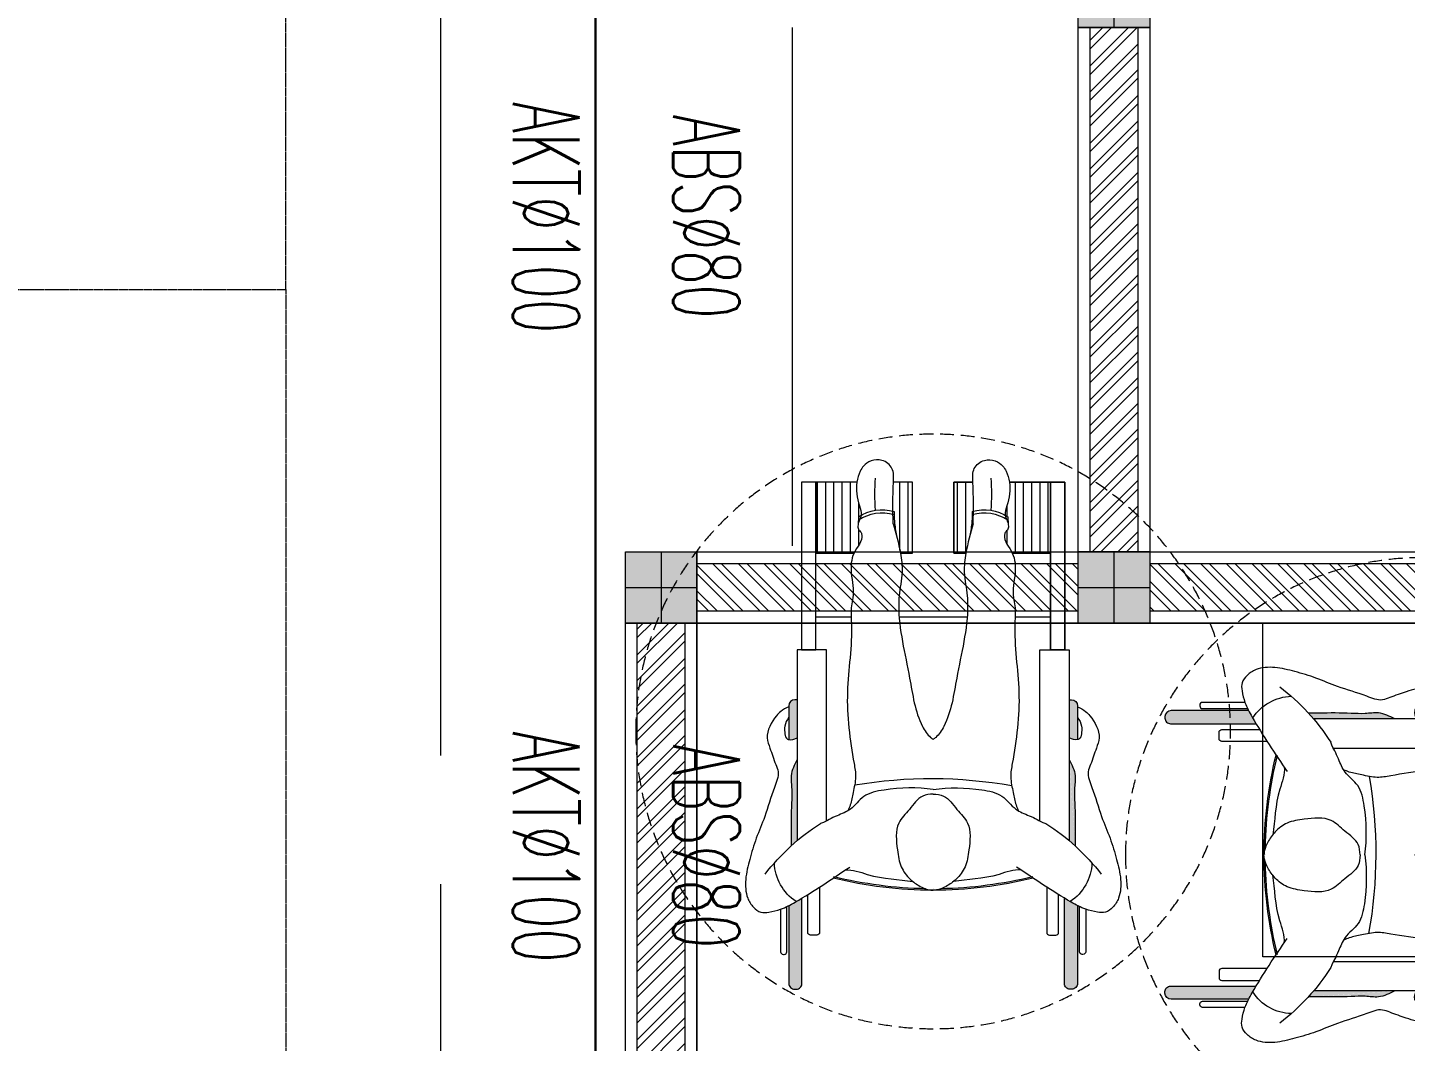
# Model space of a CAD drawing. Header units: millimetres. Extents: x -280308 to 6402717, y -14 to 2073074.
# Drawn here: x -23309 to -20418, y 480521 to 482648 of the extents above; entities that cross this region are included whole.
import ezdxf
from ezdxf.enums import TextEntityAlignment as Align

# ---------------------------------------------------------------- set-up
doc = ezdxf.new("R2010")
doc.units = ezdxf.units.MM
for name, pattern in [('ACAD_ISO08W100', [36, 24, -3, 6, -3]), ('DASHED2', [0.375, 0.25, -0.125]), ('Default', [0])]:
    doc.linetypes.add(name, pattern=pattern)
doc.layers.get('0').update_dxf_attribs({"lineweight": 0})
for name, color, linetype, lineweight, true_color in [('-P-ABK', 7, 'Continuous', 30, 0x05ffff), ('A-FILL-1', 7, 'Continuous', 0, 0x454545), ('A-FILL-4', 9, 'Continuous', 0, 0x808080), ('P-AKT', 7, 'Continuous', 30, 0xfe0101)]:
    doc.layers.add(name, color=color, linetype=linetype, lineweight=lineweight, true_color=true_color)
for name, color, linetype, lineweight in [('A-ALINE-1', 91, 'Continuous', 20), ('A-ALINE-3', 111, 'Continuous', 15), ('A-ALINE-6', 117, 'Continuous', 9), ('A-ANNOTATION', 144, 'Continuous', 0), ('A-FURN-EQPM', 177, 'Continuous', 0)]:
    doc.layers.add(name, color=color, linetype=linetype, lineweight=lineweight)
doc.layers.add('A-TEXT', color=254, linetype='Continuous')
doc.layers.add('Teks-PL', color=7, linetype='Default', true_color=0xff0a0a)
doc.styles.add('RS', font='ROMANS.SHX', dxfattribs={"width": 0.8})
doc.styles.get("Standard").update_dxf_attribs({"font": 'arial.ttf'})

# ---------------------------------------------------------------- blocks, each defined once
blk = doc.blocks.new('A$Ccf87384a')
blk.add_wipeout([(-75, 74.99999999999909), (75.00000000002728, 74.99999999999909), (75.00000000002728, -75), (-75, -75)])
blk.add_wipeout([(-74.99999999999818, -74.99999999999974), (-74.99999999999818, 75.00000000000753), (75, 75.00000000000756), (75, -74.99999999999972)])
at = {"layer": 'A-FILL-1', "ltscale": 0.25}
h = blk.add_hatch(color=256, dxfattribs=at)
h.dxf.hatch_style = 1
h.paths.add_polyline_path([(-75, -75), (-75, 75), (75, 75), (75, -75)])
at = {"layer": 'A-ALINE-1'}
blk.add_lwpolyline([(-75, -75), (-75, 75), (75, 75), (75, -75)], close=True, dxfattribs=at)
at = {"layer": 'A-FILL-1', "ltscale": 0.25}
for p, q in [((0, 75), (0, -75)), ((-75, 0), (75, 0))]:
    blk.add_line(p, q, dxfattribs=at)
blk = doc.blocks.new('disable people')
at = {"layer": 'A-FILL-4'}
h = blk.add_hatch(color=256, dxfattribs=at)
edge = h.paths.add_edge_path()
edge.add_spline(control_points=[(-3.796474417917125, 4.952000308492416), (-3.760681164754715, 5.053013868617654), (-3.704158616363202, 5.157722778494588), (-3.734610711559071, 5.255821520916697)], knot_values=[0.9037914775148974, 0.9037914775148974, 0.9037914775148974, 0.9037914775337845, 1.21384703267489, 1.21384703267489, 1.21384703267489, 1.213847032693339], degree=3, periodic=0)
edge.add_line((-3.734610711562709, 5.255821520934205), (-4.964782523813881, 5.255821520934205))
edge.add_arc((-4.964782523813483, 5.035821520934178), 0.2200000000000129, 89.99999999999999, 179.9999999999926)
edge.add_line((-5.184782523814647, 5.035821520934178), (-5.184782523814647, 4.952000308504779))
edge.add_line((-5.184782523814647, 4.952000308504921), (-3.796474417913829, 4.952000308504921))
edge = h.paths.add_edge_path()
edge.add_spline(control_points=[(0.1341749100720335, 5.166089496497762), (-0.07234800000333053, 5.166001675629786), (-0.553623694469934, 5.165540411955988), (-1.20498952116759, 5.174735433441811), (-1.923735004729679, 5.122992935595903), (-2.472725316985816, 5.224835962467296), (-2.818046584459807, 5.044581019589032), (-3.008957661264503, 4.952000308504921)], knot_values=[0.4124965523283914, 0.4124965523283914, 0.4124965523283914, 0.4124965523283914, 0.6874227009135008, 1.856497828568305, 2.363121600141893, 2.852056937546859, 3.479819935797773, 3.479819935797798, 3.479819935797798, 3.479819935797798], degree=3, periodic=0)
edge.add_line((-3.008957661264503, 4.952000308504921), (-0.05374037849282143, 4.952000308504893))
edge.add_arc((6.001229472374689, -0.1731919023486626), 7.932859200384009, 137.696407415366, 139.7539587547804, ccw=False)
edge = h.paths.add_edge_path()
edge.add_line((5.131749954041879, 5.255821520934205), (2.308872463095783, 5.255821520934205))
edge.add_spline(control_points=[(2.308872463096122, 5.255821520934205), (2.267732188407535, 5.17631198661752), (2.17731957034448, 5.015793417558143), (2.084681671298313, 4.857544409941738), (2.036732091110025, 4.777055949464057)], knot_values=[9.278145445618577, 9.278145445618577, 9.278145445618577, 9.278145445618577, 9.545772737748978, 9.82631843046447, 9.82631843046447, 9.82631843046447, 9.82631843046447], degree=3, periodic=0)
edge.add_line((2.036732091110025, 4.777055949464057), (5.151749954040608, 4.777055949464028))
edge.add_arc((5.151749954042316, 4.977055949464102), 0.1999999999999886, 270, 360)
edge.add_line((5.351749954041225, 4.977055949464102), (5.351749954041168, 5.035821520934263))
edge.add_arc((5.131749954041879, 5.035821520934178), 0.2200000000000118, 7.404331298447066e-12, 89.99999999999999)
edge = h.paths.add_edge_path()
edge.add_spline(control_points=[(-3.734610711559071, -5.255821520915617), (-3.704158616363202, -5.157722778493792), (-3.760681164754715, -5.053013868616347), (-3.796474417917125, -4.952000308491563)], knot_values=[0.9037914775148975, 0.9037914775333468, 0.9037914775333468, 0.9037914775333468, 1.213847032674452, 1.213847032693339, 1.213847032693339, 1.213847032693339], degree=3, periodic=0)
edge.add_line((-3.796474417911668, -4.952000308503841), (-5.184782523812599, -4.952000308503841))
edge.add_line((-5.184782523814647, -4.952000308503841), (-5.18478252381459, -5.035821520933212))
edge.add_arc((-4.964782523813483, -5.035821520933098), 0.2200000000000129, 180, 270)
edge.add_line((-4.964782523813483, -5.255821520933125), (-3.734610711562426, -5.255821520933125))
edge = h.paths.add_edge_path()
edge.add_line((-0.05374037849287561, -4.952000308503841), (-3.008957661264615, -4.952000308503841))
edge.add_spline(control_points=[(-3.008957661264503, -4.952000308503841), (-2.818046584459807, -5.044581019588179), (-2.472725316985816, -5.224835962466216), (-1.923735004729679, -5.12299293559505), (-1.20498952116759, -5.174735433440958), (-0.553623694469934, -5.165540411954737), (-0.07234800000333053, -5.166001675628706), (0.1341749100720335, -5.166089496496454)], knot_values=[0.4124965523283917, 0.4124965523283917, 0.4124965523283917, 0.4124965523284174, 1.040259550579332, 1.529194887984297, 2.035818659557886, 3.204893787212689, 3.479819935797799, 3.479819935797799, 3.479819935797799, 3.479819935797799], degree=3, periodic=0)
edge.add_arc((6.001229472376508, 0.1731919023482078), 7.93285920038395, 220.2460412452068, 222.3035925846204, ccw=False)
edge = h.paths.add_edge_path()
edge.add_arc((5.151749954042316, -4.977055949463022), 0.1999999999999886, 0, 89.99999999999999)
edge.add_line((5.151749954042316, -4.777055949462977), (2.03673209111179, -4.777055949463005))
edge.add_spline(control_points=[(2.036732091110025, -4.777055949462977), (2.084681671298313, -4.857544409940431), (2.232165906039882, -5.109484857939435), (2.374009886807471, -5.367177794302108), (2.440898637138162, -5.551188368630221)], knot_values=[8.953599230115874, 8.953599230115874, 8.953599230115874, 8.953599230115874, 9.234144922831332, 9.82631843046441, 9.826318430464434, 9.826318430464434, 9.826318430464434], degree=3, periodic=0)
edge.add_arc((0.7053364612966107, -4.04279776307277), 1.733346163484878, 327.02309260736433, 327.0237538441636, ccw=False)
edge.add_spline(control_points=[(2.036732091110025, -4.777055949462977), (2.084681671298313, -4.857544409940431), (2.232165906039882, -5.109484857939435), (2.374009886807471, -5.367177794302108), (2.440898637138162, -5.551188368630221)], knot_values=[8.953599230115874, 8.953599230115874, 8.953599230115874, 8.953599230115874, 9.234144922831332, 9.82631843046441, 9.826318430464434, 9.826318430464434, 9.826318430464434], degree=3, periodic=0)
edge.add_line((2.308799040582016, -5.255821520933125), (5.131749954041821, -5.255821520933154))
edge.add_arc((5.131749954041879, -5.035821520933098), 0.2200000000000118, 270, 359.9999999999482)
edge.add_line((5.351749954041225, -5.035821520933325), (5.351749954041281, -4.977055949462965))
h = blk.add_hatch(dxfattribs=at)
h.set_pattern_fill('_USER', color=256, scale=0.2999999999999999, style=0, pattern_type=0)
h.set_pattern_definition([(360, (-5.456968210637569e-12, -2.842170943040401e-13), (7.395570986446986e-32, 0.3), [])])
edge = h.paths.add_edge_path()
edge.add_spline(control_points=[(-11.84368881340561, 2.723015967266292), (-11.80630735148043, 2.722610891474005), (-11.70819034366286, 2.721547668618996), (-11.61031172560615, 2.728856529663688), (-11.54972374569115, 2.733380797935752)], knot_values=[0, 0, 0, 0, 0.1121097829463906, 0.2942601996699649, 0.2942601996699649, 0.2942601996699649, 0.2942601996699649], degree=3, periodic=0)
edge.add_spline(control_points=[(-11.54972374569115, 2.733380797935752), (-11.53484815880256, 2.736247567797591), (-11.47003685719392, 2.745536439978423), (-11.36826084976747, 2.72479947738816), (-11.306672703613, 2.6447510459368), (-11.24782621166378, 2.610484695002697), (-10.96949606972703, 2.549332237655335), (-10.74909445872436, 2.772073311572058), (-10.5228854389261, 2.880681640590865)], knot_values=[5.436664725832285, 5.436664725832285, 5.436664725832285, 5.436664725832285, 5.482184118797054, 5.63248936469224, 5.71609653018408, 5.778112604277349, 5.832864719823681, 6.558060987042688, 6.558060987042688, 6.558060987042688, 6.558060987042688], degree=3, periodic=0)
edge.add_line((-10.5228854389261, 2.880681640590865), (-10.52288543892609, 4.274822013010747))
edge.add_line((-10.5228854389261, 4.274822013010635), (-13.10916806575664, 4.274822013010636))
edge.add_line((-13.10916806575733, 4.274822013010635), (-13.10916806575733, 2.778481744722516))
edge.add_spline(control_points=[(-13.10916806575733, 2.778481744722512), (-12.82295144472664, 2.822346398972513), (-12.41668017873963, 2.754237778142112), (-12.01270156310056, 2.608782090787145), (-11.9026220646665, 2.624670677752874)], knot_values=[3.85022029909312, 3.850220299093444, 3.850220299093444, 3.850220299093444, 4.723214524291371, 5.067106132655391, 5.067106132655391, 5.067106132655391, 5.067106132688122], degree=3, periodic=0)
edge.add_arc((-10.49828518709546, 1.8499546098883), 1.603853812364077, 147.0195933812169, 151.1162485193678, ccw=False)
edge = h.paths.add_edge_path()
edge.add_spline(control_points=[(-11.10131507691221, 1.321645051041912), (-11.26820317942656, 1.353449058260139), (-11.54271718581731, 1.405746173674288), (-11.85950975244123, 1.421612261374548), (-12.00627843078473, 1.420929790504033), (-12.04364457507836, 1.420756038819889)], knot_values=[0, 0, 0, 0, 0.5089906555588182, 0.8372314890067583, 0.9493412719532057, 0.9493412719532057, 0.9493412719532057, 0.9493412719532057], degree=3, periodic=0)
edge.add_arc((-10.49828518709546, 1.8499546098883), 1.603853812364076, 193.9046284335562, 195.5217729613365, ccw=False)
edge.add_spline(control_points=[(-12.05514138739818, 1.464538181836133), (-12.39829801821179, 1.46764695568163), (-12.74615257863297, 1.465605107812507), (-13.10916806575915, 1.44694142760477)], knot_values=[0.4692719010675678, 0.4692719010675678, 0.4692719010675678, 0.4692719010675678, 1.51441113184759, 1.514411131847849, 1.514411131847849, 1.514411131847849], degree=3, periodic=0)
edge.add_line((-13.10916806575733, 1.44694142760477), (-13.10916806575733, 0.7534304279870407))
edge.add_line((-13.10916806575733, 0.7534304279870412), (-10.52288543892678, 0.7534304279870412))
edge.add_line((-10.5228854389261, 0.7534304279870412), (-10.5228854389261, 1.191359744353121))
edge.add_spline(control_points=[(-10.5228854389261, 1.191359744352894), (-10.71802839497832, 1.226449273625576), (-10.91033044466531, 1.271692798998856), (-11.10131507691221, 1.321645051041912)], knot_values=[0.5122589669724955, 0.5122589669724955, 0.5122589669724955, 0.5122589669753015, 1.104645887850228, 1.104645887850228, 1.104645887850228, 1.104645887850228], degree=3, periodic=0)
h = blk.add_hatch(dxfattribs=at)
h.set_pattern_fill('_USER', color=256, scale=0.2999999999999999, style=0, pattern_type=0)
h.set_pattern_definition([(360, (-5.456968210637569e-12, 1.13686837721616e-12), (-7.347638122947742e-17, -0.2999999999999999), [])])
edge = h.paths.add_edge_path()
edge.add_spline(control_points=[(-11.84368881340561, -2.723015967265212), (-11.80630735148043, -2.722610891472925), (-11.70819034366286, -2.721547668617916), (-11.61031172560615, -2.728856529662664), (-11.54972374569115, -2.733380797934899)], knot_values=[0, 0, 0, 0, 0.1121097829463906, 0.2942601996699649, 0.2942601996699649, 0.2942601996699649, 0.2942601996699649], degree=3, periodic=0)
edge.add_spline(control_points=[(-11.54972374569115, -2.733380797934899), (-11.53484815880256, -2.736247567796511), (-11.47003685719392, -2.745536439977116), (-11.36826084976747, -2.72479947738708), (-11.306672703613, -2.644751045935948), (-11.24782621166378, -2.610484695001844), (-10.96949606972703, -2.549332237654482), (-10.74909445872436, -2.772073311571205), (-10.5228854389261, -2.880681640589785)], knot_values=[5.436664725832285, 5.436664725832285, 5.436664725832285, 5.436664725832285, 5.482184118797054, 5.63248936469224, 5.71609653018408, 5.778112604277349, 5.832864719823681, 6.558060987042688, 6.558060987042688, 6.558060987042688, 6.558060987042688], degree=3, periodic=0)
edge.add_line((-10.5228854389261, -2.880681640589785), (-10.52288543892609, -4.274822013009667))
edge.add_line((-10.5228854389261, -4.274822013009555), (-13.10916806575664, -4.274822013009555))
edge.add_line((-13.10916806575733, -4.274822013009555), (-13.10916806575733, -2.778481744721437))
edge.add_spline(control_points=[(-13.10916806575733, -2.778481744721432), (-12.82295144472664, -2.822346398971661), (-12.41668017873963, -2.754237778141317), (-12.01270156310056, -2.608782090786292), (-11.9026220646665, -2.624670677752022)], knot_values=[3.85022029909312, 3.850220299093444, 3.850220299093444, 3.850220299093444, 4.723214524291371, 5.067106132655391, 5.067106132655391, 5.067106132655391, 5.067106132688122], degree=3, periodic=0)
edge.add_arc((-10.49828518709546, -1.849954609887163), 1.603853812364077, 208.8837514806322, 212.9804066187831)
edge = h.paths.add_edge_path()
edge.add_spline(control_points=[(-11.10131507691221, -1.321645051040832), (-11.26820317942656, -1.353449058259002), (-11.54271718581731, -1.405746173672924), (-11.85950975244123, -1.421612261373639), (-12.00627843078473, -1.420929790502896), (-12.04364457507836, -1.420756038818865)], knot_values=[0, 0, 0, 0, 0.5089906555588182, 0.8372314890067583, 0.9493412719532057, 0.9493412719532057, 0.9493412719532057, 0.9493412719532057], degree=3, periodic=0)
edge.add_arc((-10.49828518709546, -1.849954609887163), 1.603853812364076, 164.4782270386635, 166.0953715664438)
edge.add_spline(control_points=[(-12.05514138739818, -1.464538181834996), (-12.39829801821179, -1.467646955680721), (-12.74615257863297, -1.465605107811598), (-13.10916806575915, -1.446941427603633)], knot_values=[0.4692719010675678, 0.4692719010675678, 0.4692719010675678, 0.4692719010675678, 1.51441113184759, 1.514411131847849, 1.514411131847849, 1.514411131847849], degree=3, periodic=0)
edge.add_line((-13.10916806575733, -1.446941427603633), (-13.10916806575733, -0.753430427985904))
edge.add_line((-13.10916806575733, -0.7534304279861885), (-10.52288543892678, -0.7534304279861892))
edge.add_line((-10.5228854389261, -0.7534304279861885), (-10.5228854389261, -1.191359744352268))
edge.add_spline(control_points=[(-10.5228854389261, -1.191359744351757), (-10.71802839497832, -1.226449273624439), (-10.91033044466531, -1.271692798997492), (-11.10131507691221, -1.321645051040832)], knot_values=[0.5122589669724955, 0.5122589669724955, 0.5122589669724955, 0.5122589669753015, 1.104645887850228, 1.104645887850228, 1.104645887850228, 1.104645887850228], degree=3, periodic=0)
for p, q in [((-8.202746146980644, 4.274822013010635), (-8.202746146980644, 2.985387214360799)), ((-8.202746146980644, 1.237720448978507), (-8.202746146980644, -1.23772044897737)), ((-8.202746146980644, -2.985387214359719), (-8.202746146980644, -4.274822013009555))]:
    blk.add_line(p, q, dxfattribs=at)
for points in [[(2.4408986371418, 5.551188368631301), (3.985710528006166, 5.551188368631301, -0.414213562373095), (4.085710528004711, 5.451188368631392), (4.085710528004711, 5.426046132553836, -0.414213562373095), (3.985710528006166, 5.326046132553756), (2.344216868157673, 5.326046132553756)], [(-5.184782523807371, 4.952000308504921), (-5.184782523807371, 5.035821520934178, -0.414213562373095), (-4.964782523809845, 5.255821520934205), (-3.734610711555433, 5.255821520934205)], [(2.30887246309976, 5.255821520934205), (5.131749954045517, 5.255821520934205, -0.4142135623730981), (5.351749954046682, 5.035821520934178), (5.351749954046682, 4.977055949464102, -0.414213562373095), (5.151749954045954, 4.777055949464057), (2.036706903287268, 4.777055949464057)], [(1.636438218787589, 4.132746635153126), (3.282262380906104, 4.132746635153126, 0.4142135623730451), (3.382262380908287, 4.232746635153262), (3.382262380908287, 4.465441665068283, 0.414213562373095), (3.282262380906104, 4.56544166506842), (1.908734547932909, 4.565441665068136)], [(1.636438218787589, -4.13274663515341), (3.282262380906104, -4.13274663515341, -0.4142135623730451), (3.382262380908287, -4.232746635153546), (3.382262380908287, -4.465441665068795, -0.414213562373095), (3.282262380906104, -4.565441665068704), (1.908734547932909, -4.565441665068477)], [(-5.184782523807371, -4.952000308503841), (-5.184782523807371, -5.035821520933098, 0.414213562373095), (-4.964782523809845, -5.255821520933125), (-3.734610711555433, -5.255821520933125)], [(2.308877528723315, -5.255821520933125), (5.131749954045517, -5.255821520933125, 0.4142135623730981), (5.351749954046682, -5.035821520933098), (5.351749954046682, -4.977055949463022, 0.414213562373095), (5.151749954045954, -4.777055949462977), (2.036706903287268, -4.777055949462977)], [(2.4408986371418, -5.551188368630221), (3.985710528006166, -5.551188368630221, 0.414213562373095), (4.085710528004711, -5.451188368630312), (4.085710528004711, -5.426046132552813, 0.414213562373095), (3.985710528006166, -5.326046132552904), (2.344216868157673, -5.326046132552904)]]:
    blk.add_lwpolyline(points, format="xyb", dxfattribs=at)
for points in [[(-13.10916806575187, 4.795772278258937), (-7.007824699383491, 4.795772278258937), (-7.007824699383491, 4.274822013010635), (-13.10916806575187, 4.274822013010635)], [(-13.10916806575187, -4.274822013009555), (-7.007824699383491, -4.274822013009555), (-7.007824699383491, -4.795772278257857), (-13.10916806575187, -4.795772278257857)], [(-13.10916806575187, -4.79577227825763), (-7.007824699383491, -4.79577227825763), (-7.007824699383491, -4.274822013009555), (-13.10916806575187, -4.274822013009555)]]:
    blk.add_lwpolyline(points, close=True, dxfattribs=at)
for points in [[(-0.7716928118115902, 3.881550911005661), (-7.007824699383491, 3.881550911005661), (-7.007824699383491, 4.952000308504921), (-0.05374037848923763, 4.952000308504921)], [(-13.10916806575187, 2.778481744728197), (-13.10916806575187, 4.274822013010635), (-10.52288543892246, 4.274822013010635), (-10.52288543892246, 2.880681640590865)], [(-10.52288543892246, 1.191359744319243), (-10.52288543892246, 0.7534304279870412), (-13.10916806575187, 0.7534304279870412), (-13.10916806575187, 1.446941427605225)], [(-13.10916806575187, -1.446941427604088), (-13.10916806575187, -0.7534304279861885), (-10.52288543892246, -0.7534304279861885), (-10.52288543892246, -1.191359744318333)], [(-10.52288543892246, -1.191359744318333), (-10.52288543892246, -0.7534304279861885), (-13.10916806575187, -0.7534304279861885), (-13.10916806575187, -1.446941427604088)], [(-10.52288543892246, -2.880681640589557), (-10.52288543892246, -4.274822013009555), (-13.10916806575187, -4.274822013009555), (-13.10916806575187, -2.778481744727117)], [(-13.10916806575187, -2.778481744727117), (-13.10916806575187, -4.274822013009555), (-10.52288543892246, -4.274822013009555), (-10.52288543892246, -2.880681640589557)], [(-0.7716928118115902, -3.881550911004581), (-7.007824699383491, -3.881550911004581), (-7.007824699383491, -4.952000308503841), (-0.05374037848741864, -4.952000308503841)]]:
    blk.add_lwpolyline(points, dxfattribs=at)
at = {"layer": 'A-FILL-4', "linetype": 'DASHED2', "ltscale": 2}
blk.add_circle((-4.032044972002041, 5.684341886080801e-13), 10.82285678946162, dxfattribs=at)
at = {"layer": 'A-FILL-4'}
for centre, radius, start, end in [((6.001229472381965, -0.1731919023484352), 7.932859200384001, 127.5204071296238, 147.4062370725861), ((0.7053364602925285, 4.042797764629086), 1.733346163484867, 32.98970642474525, 88.42289004785182), ((-13.74668270498478, -0.04341019569847049), 15.44764756680718, 1.182090759333106, 13.72631994225427), ((-13.74668270498478, -0.04341019569847049), 15.49764756680718, 0.1604904385792841, 13.72631994225427), ((-10.49828518709, 1.8499546098883), 1.603853812364076, 147.0195933826843, 195.5217729614681), ((-10.38617540414452, 1.8499546098883), 1.603853812364076, 147.0195933826843, 195.5217729614681), ((14.27937685350298, 0.06775199395133313), 16.59864857667759, 170.3286188685546, 190.1626872323025), ((-12.69504205342673, -4.606921862426645), 6.728132541871835, 84.78551859402995, 94.76708404660036), ((-13.74668270498114, 0.04341019570074423), 15.44764756680434, 346.2736800577457, 358.8179092406669), ((-13.74668270498114, 0.04341019570074423), 15.49764756680435, 346.2736800577457, 359.8395095614207), ((-13.74668270498478, -0.04341019569847049), 15.44764756680718, 0.1604904385792841, 0.1610099051522045), ((-10.49828518709, -1.849954609887163), 1.603853812364076, 164.4782270385319, 212.9804066173157), ((-10.38617540414452, -1.849954609887163), 1.603853812364076, 164.4782270385319, 212.9804066173157), ((-12.69504205342673, 4.606921862427726), 6.728132541871835, 265.2329159533996, 275.2144814059701), ((6.001229472381965, 0.1731919023497994), 7.932859200384001, 212.5937629274139, 232.4795928703763), ((0.7053364602925285, -4.042797764628233), 1.733346163484867, 271.5771099521482, 327.0102935752548)]:
    blk.add_arc(centre, radius, start, end, dxfattribs=at)
for points in [[(-4.92346149860532, 5.255821520934205), (-4.763444462907501, 5.548488725255311), (-4.598746377016141, 5.706342594715352), (-3.795142421198761, 6.036484532325346), (-3.426854836276107, 5.940611925619805), (-2.83078820989067, 5.728755613769636), (-2.566758833625499, 5.644812886039915), (-1.990014397371851, 5.77694535444266), (-0.9296119438040478, 6.130492836126223), (-0.1419316975516267, 6.437829670206156), (0.6264580426013708, 6.674788378109497), (1.355821926739736, 6.821824205640951), (2.03613892919202, 6.747111713511686), (2.366979790260302, 6.535991856629323), (2.546758790460444, 6.270681361221932), (2.546758790460444, 5.977235520005024), (2.4408986371418, 5.551188368631301), (2.178919851432511, 5.020117206751138), (1.563051972347239, 4.019382088696602), (0.9042720964644104, 3.036488685107713)], [(-11.59479933503098, 1.458273844522409), (-13.10916806575187, 1.44694142760477), (-13.60667026066403, 1.498036116953244), (-13.89975817351478, 1.866144042570795), (-13.88104616483179, 2.260011965725369), (-13.6895420801302, 2.538489094402166), (-13.51049322462313, 2.652381983495161), (-13.10916806575187, 2.778481744722512), (-12.24121315577941, 2.684816428400097), (-11.9026220646283, 2.624670677757422), (-11.6864549030779, 2.695858412372388), (-11.58829313107708, 2.724656443567028), (-11.50436550326049, 2.739278829181558), (-11.35904478900738, 2.70089189191475), (-11.29807203763994, 2.643686282815679), (-11.24447784318909, 2.612482825203188), (-11.19131079044928, 2.599403885649735), (-10.52288543892246, 2.880681640590865), (-9.794960447152334, 2.978637757924389), (-8.898797660205673, 2.922233265498733), (-8.608041948751634, 2.974222485651126), (-7.978096220525913, 2.974222485651126), (-5.459508429310517, 3.120158817032916), (-2.862528005884087, 2.87969555159134), (-2.371240473639773, 2.822748566114569), (-1.807424389844527, 2.913683812752424), (-1.35487122052109, 3.017778437834522), (-1.14944398208354, 3.098118711132884)], [(-11.84368881339833, 2.723015967266292), (-11.73157903045285, 2.723015967266292), (-11.5497237456857, 2.733380797935752)], [(-12.0436445750729, 1.420756038819889), (-11.93153479212742, 1.420756038819889), (-11.6037811244496, 1.402879292288389), (-11.10095268296573, 1.321575989310304)], [(-11.59479933503098, 1.458273844522409), (-10.52288543892246, 1.191359744353122), (-9.83083267098118, 1.132548455971346), (-8.963526649984487, 1.24073196201698), (-8.6391886196634, 1.25427512685269), (-5.976700821847771, 0.8565910165420973), (-4.215992548008217, 0.3886604790008619), (-3.813472225867372, 0.09260624280796037), (-3.74400946284004, 6.821210263296962e-13)], [(-1.752623687929372, 6.821210263296962e-13), (-1.679207983477681, 0.3788307068211338), (-1.194287836962758, 0.8637508533374785), (-0.6959840598392475, 1.251223035229941), (0.2821704783109453, 1.301328029997421), (0.9016085141356598, 1.159748884299916), (1.342330865873009, 0.8397630039512478), (1.609774513437515, 0.4677343058569932), (1.7303854847396, 0.1585836488836776), (1.750904063925191, 6.821210263296962e-13)], [(-11.59479933503098, -1.458273844521273), (-10.52288543892246, -1.191359744351985), (-9.83083267098118, -1.132548455970209), (-8.963526649984487, -1.240731962016071), (-8.6391886196634, -1.25427512685178), (-5.976700821847771, -0.8565910165411879), (-4.215992548008217, -0.3886604789997818), (-3.813472225867372, -0.0926062428068235), (-3.74400946284004, 6.821210263296962e-13)], [(-1.752623687929372, 6.821210263296962e-13), (-1.679207983477681, -0.3788307068202812), (-1.194287836962758, -0.8637508533363416), (-0.6959840598392475, -1.251223035229032), (0.2821704783109453, -1.301328029996512), (0.9016085141356598, -1.159748884299006), (1.342330865873009, -0.8397630039503383), (1.609774513437515, -0.4677343058559131), (1.7303854847396, -0.1585836488827681), (1.750904063925191, 6.821210263296962e-13)], [(-11.59479933503098, -1.458273844521273), (-13.10916806575187, -1.446941427603633), (-13.60667026066403, -1.498036116952335), (-13.89975817351478, -1.866144042569658), (-13.88104616483179, -2.260011965724061), (-13.6895420801302, -2.538489094401086), (-13.51049322462313, -2.652381983494308), (-13.10916806575187, -2.778481744721432), (-12.24121315577941, -2.684816428398847), (-11.9026220646283, -2.624670677756342), (-11.6864549030779, -2.695858412371138), (-11.58829313107708, -2.724656443566175), (-11.50436550326049, -2.739278829180478), (-11.35904478900738, -2.700891891913727), (-11.29807203763994, -2.643686282814599), (-11.24447784318909, -2.612482825202108), (-11.19131079044928, -2.599403885648883), (-10.52288543892246, -2.880681640589557), (-9.794960447152334, -2.978637757923536), (-8.898797660205673, -2.922233265497709), (-8.608041948751634, -2.974222485650046), (-7.978096220525913, -2.974222485650046), (-5.459508429310517, -3.120158817032063), (-2.862528005884087, -2.87969555159026), (-2.371240473639773, -2.822748566113489), (-1.807424389844527, -2.913683812751572), (-1.35487122052109, -3.017778437833442), (-1.14944398208354, -3.098118711131576)], [(-12.0436445750729, -1.420756038818865), (-11.93153479212742, -1.420756038818865), (-11.6037811244496, -1.402879292287309), (-11.10095268296573, -1.321575989309224)], [(-11.84368881339833, -2.723015967265212), (-11.73157903045285, -2.723015967265212), (-11.5497237456857, -2.733380797934899)], [(-4.92346149860532, -5.255821520933125), (-4.763444462907501, -5.548488725254231), (-4.598746377016141, -5.706342594714272), (-3.795142421198761, -6.03648453232455), (-3.426854836276107, -5.940611925618725), (-2.83078820989067, -5.728755613768556), (-2.566758833625499, -5.644812886039119), (-1.990014397371851, -5.776945354441352), (-0.9296119438040478, -6.130492836125143), (-0.1419316975516267, -6.437829670204849), (0.6264580426013708, -6.674788378108417), (1.355821926739736, -6.821824205640098), (2.03613892919202, -6.747111713510606), (2.366979790260302, -6.535991856628527), (2.546758790460444, -6.270681361220852), (2.546758790460444, -5.977235520003944), (2.4408986371418, -5.551188368630221), (2.178919851432511, -5.020117206750058), (1.563051972347239, -4.019382088695522), (0.9042720964644104, -3.03648868510669)]]:
    blk.add_spline(points, degree=3, dxfattribs=at)
for points, knots in [([(-4.55304981617337, 5.255821520934205), (-4.44408765272965, 5.319476199870394), (-4.271124962240719, 5.420519389388119), (-4.005306797280355, 5.400308982167644), (-3.806213152574855, 5.38846130049177), (-3.685750421065677, 5.19182424979499), (-3.76068116474562, 5.053013868623566), (-3.796474417913487, 4.952000308492416)], [0, 0, 0, 0, 0.3643785654112465, 0.5784016675004325, 0.8028129588361705, 0.9037914775148975, 1.213847032674452, 1.213847032693339, 1.213847032693339, 1.213847032693339]), ([(-3.008957661259046, 4.952000308504921), (-2.81804658445617, 5.044581019589032), (-2.472725316982178, 5.224835962467296), (-1.923735004726041, 5.122992935595903), (-1.204989521160314, 5.174735433441811), (-0.553623694466296, 5.165540411955988), (-0.07234799999605457, 5.166001675629786), (0.1341749100756715, 5.166089496497762)], [0.4124965523283917, 0.4124965523283917, 0.4124965523283917, 0.4124965523284174, 1.040259550579332, 1.529194887984297, 2.035818659557886, 3.204893787212689, 3.479819935797799, 3.479819935797799, 3.479819935797799, 3.479819935797799]), ([(-1.917630208828996, 6.821210263296962e-13), (-2.002951065873276, 0.5861983700835935), (-1.984904643773916, 1.423382585758645), (-1.754530612099188, 2.56520043551518), (-1.180960578692975, 2.932423450644592), (-0.9940378273913666, 3.432979146506568), (-0.8299030799516913, 3.791739230981875), (-0.731230450748626, 3.941771400581729), (-0.6822919925580209, 4.100073350454295)], [0, 0, 0, 0, 1.791248952052102, 2.558187510465277, 3.251589097511465, 3.791340900402426, 4.122046679619813, 4.432598645382432, 4.432598645382432, 4.432598645382432, 4.432598645382432]), ([(1.01444285360958, 3.198577945729312), (0.9780577476449253, 2.936577535408787), (1.364929918432608, 2.00547676408587), (1.340956575120799, 1.259444682176991), (1.433033113185957, 0.7354493184784587)], [7.41058440054706, 7.41058440054706, 7.41058440054706, 7.41058440054706, 8.083990264019953, 9.6731938569707, 9.6731938569707, 9.6731938569707, 9.6731938569707]), ([(-1.917630208828996, 6.821210263296962e-13), (-2.002951065873276, -0.5861983700827409), (-1.984904643773916, -1.423382585757508), (-1.771231884324152, -2.529998986766998), (-1.180960578692975, -2.932423450643739), (-0.9940378273913666, -3.432979146505261), (-0.8299030799516913, -3.791739230980795), (-0.731230450748626, -3.941771400580421), (-0.6822919925580209, -4.100073350453215)], [0, 0, 0, 0, 1.791248952052102, 2.558187510465277, 3.251589097511465, 3.791340900402426, 4.122046679619813, 4.432598645382432, 4.432598645382432, 4.432598645382432, 4.432598645382432]), ([(1.01444285360958, -3.198577945728232), (0.9780577476449253, -2.93657753540748), (1.364929918432608, -2.005476764084506), (1.340956575120799, -1.259444682175911), (1.433033113185957, -0.7354493184776061)], [7.41058440054706, 7.41058440054706, 7.41058440054706, 7.41058440054706, 8.083990264019953, 9.6731938569707, 9.6731938569707, 9.6731938569707, 9.6731938569707]), ([(-4.55304981617337, -5.255821520933125), (-4.44408765272965, -5.319476199869598), (-4.271124962240719, -5.420519389387266), (-4.005306797280355, -5.400308982166791), (-3.806213152574855, -5.388461300490746), (-3.685750421065677, -5.19182424979391), (-3.76068116474562, -5.053013868622486), (-3.796474417913487, -4.952000308491563)], [0, 0, 0, 0, 0.3643785654112465, 0.5784016675004325, 0.8028129588361705, 0.9037914775148975, 1.213847032674452, 1.213847032693339, 1.213847032693339, 1.213847032693339]), ([(-3.008957661259046, -4.952000308503841), (-2.81804658445617, -5.044581019588179), (-2.472725316982178, -5.224835962466216), (-1.923735004726041, -5.12299293559505), (-1.204989521160314, -5.174735433440958), (-0.553623694466296, -5.165540411954737), (-0.07234799999605457, -5.166001675628706), (0.1341749100756715, -5.166089496496454)], [0.4124965523283917, 0.4124965523283917, 0.4124965523283917, 0.4124965523284174, 1.040259550579332, 1.529194887984297, 2.035818659557886, 3.204893787212689, 3.479819935797799, 3.479819935797799, 3.479819935797799, 3.479819935797799])]:
    blk.add_open_spline(points, degree=3, knots=knots, dxfattribs=at)
blk = doc.blocks.new('A$C286adef0')
at = {"layer": 'A-FILL-1', "ltscale": 0.25}
h = blk.add_hatch(dxfattribs=at)
h.set_pattern_fill('ANSI32', color=256, scale=4, angle=180)
h.set_pattern_definition([(225, (129613.479237064, -53639.12035217573), (26.94076836320746, -26.94076836320746), []), (225, (129595.518717064, -53639.12035217573), (26.94076836320746, -26.94076836320746), [])])
h.paths.add_polyline_path([(24935.29650776592, -18896.95888722973), (24935.29650776574, -17796.95888722898), (25035.29650776574, -17796.95888722898), (25035.29650776592, -18896.95888722973)])
h = blk.add_hatch(dxfattribs=at)
h.set_pattern_fill('ANSI32', color=256, scale=4, angle=180)
h.set_pattern_definition([(224.9999999999999, (128663.4792370637, -40218.70512058976), (26.94076836320746, -26.94076836320747), []), (224.9999999999999, (128645.5187170638, -40218.70512058976), (26.94076836320746, -26.94076836320747), [])])
h.paths.add_polyline_path([(23985.29650776536, -21196.95888722991), (23985.29650776536, -19046.95888722973), (24085.29650776536, -19046.95888722973), (24085.29650776536, -21196.95888722991)])
at = {"color": 0, "linetype": 'DASHED2', "lineweight": -2, "ltscale": 6}
for points in [[(19247.79650776577, -18346.95888722851), (23247.79650776577, -18346.95888722851), (23247.79650776577, -15496.95888722863), (19247.79650776577, -15496.95888722863)], [(19247.79650776577, -18346.95888722851), (23247.79650776577, -18346.95888722851), (23247.79650776577, -21196.95888722839), (19247.79650776577, -21196.95888722839)]]:
    blk.add_lwpolyline(points, close=True, dxfattribs=at)
at = {"layer": 'A-ALINE-3', "linetype": 'Continuous'}
for points in [[(24935.29650776592, -18896.95888722973), (24935.29650776574, -17796.95888722898), (25035.29650776574, -17796.95888722898), (25035.29650776592, -18896.95888722973)], [(23985.29650776536, -21196.95888722991), (23985.29650776536, -19046.95888722973), (24085.29650776536, -19046.95888722973), (24085.29650776536, -21196.95888722991)]]:
    blk.add_lwpolyline(points, close=True, dxfattribs=at)
at = {"layer": 'A-ALINE-6'}
blk.add_line((24310.29650776531, -17796.95888722816), (24310.29650776592, -18884.45888722537), dxfattribs=at)
for points in [[(24910.29650776592, -18896.95888722973), (24910.29650776574, -17796.95888722898), (25060.29650776574, -17796.95888722898), (25060.29650776592, -18896.95888722973)], [(23960.29650776536, -21196.95888722991), (23960.29650776536, -19046.95888722973), (24110.29650776536, -19046.95888722973), (24110.29650776536, -21196.95888722991)]]:
    blk.add_lwpolyline(points, close=True, dxfattribs=at)
at = {"color": 1, "xscale": -57.6453146154568, "yscale": 57.6453146154568, "zscale": 57.6453146154563}
blk.add_blockref('disable people', (25400.78195849662, -19533.24134281196), dxfattribs=at)
at = {"ltscale": 0.25}
for p in [(24985.29650776574, -17721.95888722898), (24035.29650776536, -18971.95888722973)]:
    blk.add_blockref('A$Ccf87384a', p, dxfattribs=at)
at = {"layer": 'A-FILL-1', "ltscale": 0.25}
h = blk.add_hatch(dxfattribs=at)
h.set_pattern_fill('ANSI32', color=256, scale=4, angle=270)
h.set_pattern_definition([(314.9999999999999, (45282.04274112551, 85656.22384206852), (26.94076836320747, 26.94076836320746), []), (314.9999999999999, (45282.04274112551, 85638.26332206855), (26.94076836320747, 26.94076836320746), [])])
h.paths.add_polyline_path([(25860.29650776536, -19021.95888722973), (24110.29650776536, -19021.95888722973), (24110.29650776536, -18921.95888722973), (25860.29650776536, -18921.95888722973)])
at = {"layer": 'A-ALINE-3', "linetype": 'Continuous'}
blk.add_lwpolyline([(25860.29650776536, -19021.95888722973), (24110.29650776536, -19021.95888722973), (24110.29650776536, -18921.95888722973), (25860.29650776536, -18921.95888722973)], close=True, dxfattribs=at)
at = {"layer": 'A-ALINE-6'}
for points in [[(25860.29650776536, -19046.95888722973), (24110.29650776536, -19046.95888722973), (24110.29650776536, -18896.95888722973), (25860.29650776536, -18896.95888722973)], [(24110.29650776536, -19046.95888722973), (25860.29650776536, -19046.95888722973), (25860.29650776536, -21196.95888722921), (24110.29650776536, -21196.95888722921)]]:
    blk.add_lwpolyline(points, close=True, dxfattribs=at)
at = {"ltscale": 0.25}
blk.add_blockref('A$Ccf87384a', (24985.29650776592, -18971.95888722973), dxfattribs=at)
blk = doc.blocks.new('*U552')
at = {"layer": 'A-ANNOTATION', "linetype": 'ACAD_ISO08W100', "ltscale": 0.25}
blk.add_lwpolyline([(0, -5.000000000000001), (0, -90.5605532466731)], dxfattribs=at)
at = {"layer": 'A-TEXT'}
blk.add_attdef('N', text='', height=0.9, dxfattribs=at).set_placement((0, 2.75), align=Align.MIDDLE_CENTER)
blk = doc.blocks.new('A$Cf37525da')
at = {"color": 124, "xscale": -360.0000000000001, "yscale": 360.0000000000001, "zscale": 360.0000000000001, "rotation": 180}
blk.add_blockref('*U552', (-44749.98491175502, -25932.79560776148), dxfattribs=at)
blk = doc.blocks.new('WASTAFEL 2')
at = {"color": 0, "linetype": 'ByBlock', "lineweight": -2, "ltscale": 0.25}
for p, q in [((48793.28575270518, 63216.78619309526), (48793.28575270518, 63050.44396621513)), ((48871.85340155277, 63050.44396621513), (48734.50680589851, 63050.44396621513))]:
    blk.add_line(p, q, dxfattribs=at)
blk.add_lwpolyline([(48443.28575270518, 63216.78619309526), (49143.28575270518, 63216.78619309526), (49143.28575270518, 62716.78619309526), (48443.28575270518, 62716.78619309526)], close=True, dxfattribs=at)
blk = doc.blocks.new('A$C8aa274cb')
at = {"color": 1, "xscale": -57.64531461545693, "yscale": 57.64531461545693, "zscale": 57.6453146154563, "rotation": 90}
blk.add_blockref('disable people', (-43991.86325473565, -18134.51454926789), dxfattribs=at)
at = {"color": 0, "linetype": 'ByBlock', "lineweight": -2, "rotation": 270}
blk.add_blockref('WASTAFEL 2', (-106016.7861930953, 30768.28575270594), dxfattribs=at)
blk = doc.blocks.new('3')
at = {"ltscale": 0.25}
blk.add_blockref('A$C286adef0', (-46014.89645974222, 500445.222608266), dxfattribs=at)
blk.add_blockref('A$Cf37525da', (22307.88495977869, 498773.2637210363), dxfattribs=at)
at = {"layer": 'A-FURN-EQPM', "ltscale": 0.25}
blk.add_blockref('A$C8aa274cb', (22582.90004802367, 499073.2637210363), dxfattribs=at)

msp = doc.modelspace()

# ---------------------------------------------------------------- block references
msp.add_blockref('3', (0, 0))

# ---------------------------------------------------------------- next in the draw order: linework, layer by layer
at = {"layer": '-P-ABK', "linetype": 'DASHED2', "ltscale": 5, "const_width": 0.03, "flags": 128}
msp.add_lwpolyline([(-21979.46956762421, 478846.4881064883), (-21979.46956762421, 487008.3984013787), (-21810.81857617508, 487152.0124404086), (-18390.75760054711, 487152.0124404086), (-18192.97595720034, 487340.8355498174), (-18192.97595720034, 488622.546211475)], dxfattribs=at)
at = {"layer": 'P-AKT', "linetype": 'Continuous', "flags": 128}
msp.add_lwpolyline([(-22117.1073254564, 478824.4563705446), (-22117.1073254564, 487095.2503005061), (-21928.58483409073, 487286.4616915146), (-18719.50098912168, 487286.4616915146), (-18617.0999519761, 487369.7214597818), (-18617.0999519761, 488109.4058217609)], dxfattribs=at)

# ---------------------------------------------------------------- next in the draw order: texts
at = {"layer": 'Teks-PL', "extrusion": (0.05233594329475825, -3.68145503453537e-05, 0.998629534754574), "style": 'RS', "width": 0.5999999999999992}
for s, p in [('AKT%%C100', (482476.1498186988, 22599.00721141, -1184.363781951418)), ('ABS%%C80', (482449.3785945638, 22263.05024390246, -1166.757023349683)), ('AKT%%C100', (481155.2212663998, 22598.07930712961, -1184.315152548695)), ('ABS%%C80', (481128.4500422648, 22262.12233962207, -1166.708393946961))]:
    msp.add_text(s, height=139.776, rotation=179.9999626838494, dxfattribs=at).set_placement(p)

doc.saveas('drawing.dxf')
